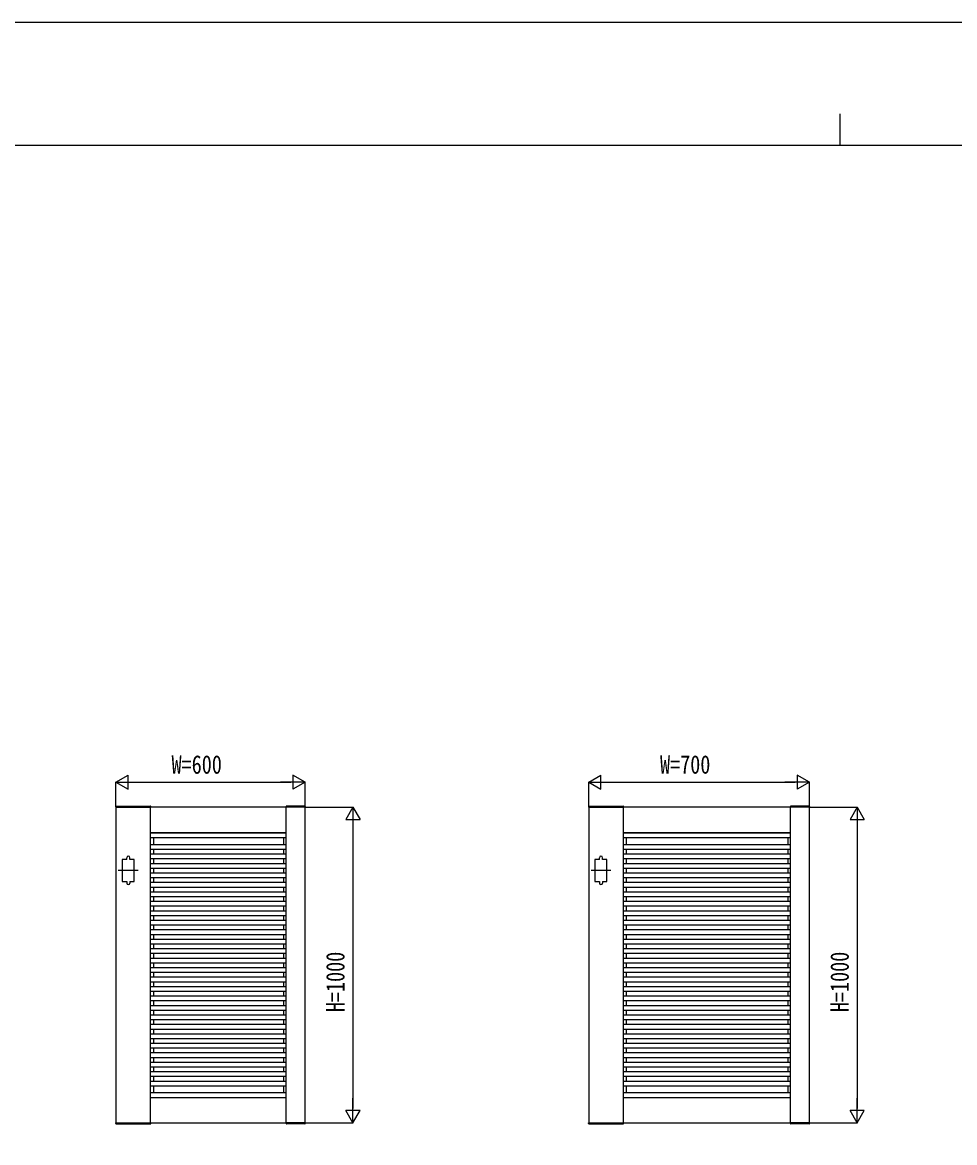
# Model space of a CAD drawing. Units: millimetres, scale not verified. Extents: x -8410 to 8410, y -5940 to 5940.
# Drawn here: x -2602 to 354, y 2389 to 5940 of the extents above; entities that cross this region are included whole.
import ezdxf
from ezdxf.enums import TextEntityAlignment as Align

# ---------------------------------------------------------------- set-up
doc = ezdxf.new("R2010")
doc.units = ezdxf.units.MM
doc.header["$LTSCALE"] = 30
for name, color, linetype in [('0-2_YKK_11', 7, 'Continuous'), ('0-3_YKK_A1', 4, 'Continuous'), ('0-4_YKK_D', 6, 'Continuous'), ('0-5_YKK_ZWAK', 7, 'Continuous')]:
    doc.layers.add(name, color=color, linetype=linetype)
doc.styles.add('ＭＳ ゴシック', font='')
doc.styles.get('ＭＳ ゴシック').set_extended_font_data('MS Gothic')

msp = doc.modelspace()

# ---------------------------------------------------------------- linework, layer by layer
at = {"layer": '0-2_YKK_11'}
for p, q in [((-2195.77, 2451.76), (-2195.77, 3451.76)), ((-1765.77, 2451.76), (-1765.77, 3451.76)), ((-696.75, 2451.76), (-696.75, 3451.76)), ((-166.75, 2451.76), (-166.75, 3451.76)), ((-2195.77, 3371.76), (-1765.77, 3371.76)), ((-696.75, 3371.76), (-166.75, 3371.76)), ((-2195.77, 2531.76), (-1765.77, 2531.76)), ((-696.75, 2531.76), (-166.75, 2531.76))]:
    msp.add_line(p, q, dxfattribs=at)
for points in [[(-2305.77, 3451.76), (-2305.77, 2451.76), (-1705.77, 2451.76), (-1705.77, 3451.76)], [(-806.75, 3451.76), (-806.75, 2451.76), (-106.75, 2451.76), (-106.75, 3451.76)]]:
    msp.add_lwpolyline(points, close=True, dxfattribs=at)
at = {"layer": '0-3_YKK_A1'}
for p, q in [((-2306.14, 3454.31), (-2306.27, 3451.76)), ((-2306.27, 3451.76), (-2195.27, 3451.76)), ((-2305.14, 3455.26), (-2196.4, 3455.26)), ((-2195.4, 3454.31), (-2195.27, 3451.76)), ((-1766.14, 3454.31), (-1766.27, 3451.76)), ((-1705.27, 3451.76), (-1766.27, 3451.76)), ((-1706.4, 3455.26), (-1765.14, 3455.26)), ((-1705.4, 3454.31), (-1705.27, 3451.76)), ((-807.12, 3454.31), (-807.25, 3451.76)), ((-807.25, 3451.76), (-696.25, 3451.76)), ((-806.12, 3455.26), (-697.39, 3455.26)), ((-696.39, 3454.31), (-696.25, 3451.76)), ((-167.12, 3454.31), (-167.25, 3451.76)), ((-106.25, 3451.76), (-167.25, 3451.76)), ((-107.39, 3455.26), (-166.12, 3455.26)), ((-106.39, 3454.31), (-106.25, 3451.76)), ((-2195.77, 3370.66), (-1765.77, 3370.66)), ((-2195.77, 3355.66), (-1765.77, 3355.66)), ((-2186.97, 3371.76), (-2186.97, 3370.66)), ((-2186.97, 3355.66), (-2186.97, 3333.96)), ((-1774.57, 3371.76), (-1774.57, 3370.66)), ((-1774.57, 3355.66), (-1774.57, 3333.96)), ((-696.75, 3370.66), (-166.75, 3370.66)), ((-696.75, 3355.66), (-166.75, 3355.66)), ((-687.95, 3371.76), (-687.95, 3370.66)), ((-687.95, 3355.66), (-687.95, 3333.96)), ((-175.55, 3371.76), (-175.55, 3370.66)), ((-175.55, 3355.66), (-175.55, 3333.96)), ((-2195.77, 3333.96), (-1765.77, 3333.96)), ((-2195.77, 3318.96), (-1765.77, 3318.96)), ((-2195.77, 3303.96), (-1765.77, 3303.96)), ((-2186.97, 3318.96), (-2186.97, 3303.96)), ((-1774.57, 3318.96), (-1774.57, 3303.96)), ((-696.75, 3333.96), (-166.75, 3333.96)), ((-696.75, 3318.96), (-166.75, 3318.96)), ((-696.75, 3303.96), (-166.75, 3303.96)), ((-687.95, 3318.96), (-687.95, 3303.96)), ((-175.55, 3318.96), (-175.55, 3303.96)), ((-2271.77, 3286.76), (-2271.77, 3291.76)), ((-2261.77, 3286.76), (-2261.77, 3291.76)), ((-2195.77, 3288.96), (-1765.77, 3288.96)), ((-2195.77, 3273.96), (-1765.77, 3273.96)), ((-2186.97, 3288.96), (-2186.97, 3273.96)), ((-1774.57, 3288.96), (-1774.57, 3273.96)), ((-772.75, 3286.76), (-772.75, 3291.76)), ((-762.75, 3286.76), (-762.75, 3291.76)), ((-696.75, 3288.96), (-166.75, 3288.96)), ((-696.75, 3273.96), (-166.75, 3273.96)), ((-687.95, 3288.96), (-687.95, 3273.96)), ((-175.55, 3288.96), (-175.55, 3273.96)), ((-2235.27, 3251.76), (-2298.27, 3251.76)), ((-2195.77, 3258.96), (-1765.77, 3258.96)), ((-2195.77, 3243.96), (-1765.77, 3243.96)), ((-2186.97, 3258.96), (-2186.97, 3243.96)), ((-1774.57, 3258.96), (-1774.57, 3243.96)), ((-736.25, 3251.76), (-799.25, 3251.76)), ((-696.75, 3258.96), (-166.75, 3258.96)), ((-696.75, 3243.96), (-166.75, 3243.96)), ((-687.95, 3258.96), (-687.95, 3243.96)), ((-175.55, 3258.96), (-175.55, 3243.96)), ((-2271.77, 3216.76), (-2271.77, 3211.76)), ((-2261.77, 3216.76), (-2261.77, 3211.76)), ((-2195.77, 3228.96), (-1765.77, 3228.96)), ((-2195.77, 3213.96), (-1765.77, 3213.96)), ((-2195.77, 3198.96), (-1765.77, 3198.96)), ((-2186.97, 3228.96), (-2186.97, 3213.96)), ((-2186.97, 3198.96), (-2186.97, 3183.96)), ((-1774.57, 3228.96), (-1774.57, 3213.96)), ((-1774.57, 3198.96), (-1774.57, 3183.96)), ((-772.75, 3216.76), (-772.75, 3211.76)), ((-762.75, 3216.76), (-762.75, 3211.76)), ((-696.75, 3228.96), (-166.75, 3228.96)), ((-696.75, 3213.96), (-166.75, 3213.96)), ((-696.75, 3198.96), (-166.75, 3198.96)), ((-687.95, 3228.96), (-687.95, 3213.96)), ((-687.95, 3198.96), (-687.95, 3183.96)), ((-175.55, 3228.96), (-175.55, 3213.96)), ((-175.55, 3198.96), (-175.55, 3183.96)), ((-2195.77, 3183.96), (-1765.77, 3183.96)), ((-2195.77, 3168.96), (-1765.77, 3168.96)), ((-2186.97, 3168.96), (-2186.97, 3153.96)), ((-1774.57, 3168.96), (-1774.57, 3153.96)), ((-696.75, 3183.96), (-166.75, 3183.96)), ((-696.75, 3168.96), (-166.75, 3168.96)), ((-687.95, 3168.96), (-687.95, 3153.96)), ((-175.55, 3168.96), (-175.55, 3153.96)), ((-2195.77, 3153.96), (-1765.77, 3153.96)), ((-2195.77, 3138.96), (-1765.77, 3138.96)), ((-2186.97, 3138.96), (-2186.97, 3123.96)), ((-1774.57, 3138.96), (-1774.57, 3123.96)), ((-696.75, 3153.96), (-166.75, 3153.96)), ((-696.75, 3138.96), (-166.75, 3138.96)), ((-687.95, 3138.96), (-687.95, 3123.96)), ((-175.55, 3138.96), (-175.55, 3123.96)), ((-2195.77, 3123.96), (-1765.77, 3123.96)), ((-2195.77, 3108.96), (-1765.77, 3108.96)), ((-2195.77, 3093.96), (-1765.77, 3093.96)), ((-2186.97, 3108.96), (-2186.97, 3093.96)), ((-1774.57, 3108.96), (-1774.57, 3093.96)), ((-696.75, 3123.96), (-166.75, 3123.96)), ((-696.75, 3108.96), (-166.75, 3108.96)), ((-696.75, 3093.96), (-166.75, 3093.96)), ((-687.95, 3108.96), (-687.95, 3093.96)), ((-175.55, 3108.96), (-175.55, 3093.96)), ((-2195.77, 3078.96), (-1765.77, 3078.96)), ((-2195.77, 3063.96), (-1765.77, 3063.96)), ((-2186.97, 3078.96), (-2186.97, 3063.96)), ((-1774.57, 3078.96), (-1774.57, 3063.96)), ((-696.75, 3078.96), (-166.75, 3078.96)), ((-696.75, 3063.96), (-166.75, 3063.96)), ((-687.95, 3078.96), (-687.95, 3063.96)), ((-175.55, 3078.96), (-175.55, 3063.96)), ((-2195.77, 3048.96), (-1765.77, 3048.96)), ((-2195.77, 3033.96), (-1765.77, 3033.96)), ((-2195.77, 3018.96), (-1765.77, 3018.96)), ((-2186.97, 3048.96), (-2186.97, 3033.96)), ((-2186.97, 3018.96), (-2186.97, 3003.96)), ((-1774.57, 3048.96), (-1774.57, 3033.96)), ((-1774.57, 3018.96), (-1774.57, 3003.96)), ((-696.75, 3048.96), (-166.75, 3048.96)), ((-696.75, 3033.96), (-166.75, 3033.96)), ((-696.75, 3018.96), (-166.75, 3018.96)), ((-687.95, 3048.96), (-687.95, 3033.96)), ((-687.95, 3018.96), (-687.95, 3003.96)), ((-175.55, 3048.96), (-175.55, 3033.96)), ((-175.55, 3018.96), (-175.55, 3003.96)), ((-2195.77, 3003.96), (-1765.77, 3003.96)), ((-2195.77, 2988.96), (-1765.77, 2988.96)), ((-2186.97, 2988.96), (-2186.97, 2973.96)), ((-1774.57, 2988.96), (-1774.57, 2973.96)), ((-696.75, 3003.96), (-166.75, 3003.96)), ((-696.75, 2988.96), (-166.75, 2988.96)), ((-687.95, 2988.96), (-687.95, 2973.96)), ((-175.55, 2988.96), (-175.55, 2973.96)), ((-2195.77, 2973.96), (-1765.77, 2973.96)), ((-2195.77, 2958.96), (-1765.77, 2958.96)), ((-2186.97, 2958.96), (-2186.97, 2943.96)), ((-1774.57, 2958.96), (-1774.57, 2943.96)), ((-696.75, 2973.96), (-166.75, 2973.96)), ((-696.75, 2958.96), (-166.75, 2958.96)), ((-687.95, 2958.96), (-687.95, 2943.96)), ((-175.55, 2958.96), (-175.55, 2943.96)), ((-2195.77, 2943.96), (-1765.77, 2943.96)), ((-2195.77, 2928.96), (-1765.77, 2928.96)), ((-2195.77, 2913.96), (-1765.77, 2913.96)), ((-2186.97, 2928.96), (-2186.97, 2913.96)), ((-1774.57, 2928.96), (-1774.57, 2913.96)), ((-696.75, 2943.96), (-166.75, 2943.96)), ((-696.75, 2928.96), (-166.75, 2928.96)), ((-696.75, 2913.96), (-166.75, 2913.96)), ((-687.95, 2928.96), (-687.95, 2913.96)), ((-175.55, 2928.96), (-175.55, 2913.96)), ((-2195.77, 2898.96), (-1765.77, 2898.96)), ((-2195.77, 2883.96), (-1765.77, 2883.96)), ((-2186.97, 2898.96), (-2186.97, 2883.96)), ((-1774.57, 2898.96), (-1774.57, 2883.96)), ((-696.75, 2898.96), (-166.75, 2898.96)), ((-696.75, 2883.96), (-166.75, 2883.96)), ((-687.95, 2898.96), (-687.95, 2883.96)), ((-175.55, 2898.96), (-175.55, 2883.96)), ((-2195.77, 2868.96), (-1765.77, 2868.96)), ((-2195.77, 2853.96), (-1765.77, 2853.96)), ((-2186.97, 2868.96), (-2186.97, 2853.96)), ((-1774.57, 2868.96), (-1774.57, 2853.96)), ((-696.75, 2868.96), (-166.75, 2868.96)), ((-696.75, 2853.96), (-166.75, 2853.96)), ((-687.95, 2868.96), (-687.95, 2853.96)), ((-175.55, 2868.96), (-175.55, 2853.96)), ((-2195.77, 2838.96), (-1765.77, 2838.96)), ((-2195.77, 2823.96), (-1765.77, 2823.96)), ((-2195.77, 2808.96), (-1765.77, 2808.96)), ((-2186.97, 2838.96), (-2186.97, 2823.96)), ((-2186.97, 2808.96), (-2186.97, 2793.96)), ((-1774.57, 2838.96), (-1774.57, 2823.96)), ((-1774.57, 2808.96), (-1774.57, 2793.96)), ((-696.75, 2838.96), (-166.75, 2838.96)), ((-696.75, 2823.96), (-166.75, 2823.96)), ((-696.75, 2808.96), (-166.75, 2808.96)), ((-687.95, 2838.96), (-687.95, 2823.96)), ((-687.95, 2808.96), (-687.95, 2793.96)), ((-175.55, 2838.96), (-175.55, 2823.96)), ((-175.55, 2808.96), (-175.55, 2793.96)), ((-2195.77, 2793.96), (-1765.77, 2793.96)), ((-2195.77, 2778.96), (-1765.77, 2778.96)), ((-2186.97, 2778.96), (-2186.97, 2763.96)), ((-1774.57, 2778.96), (-1774.57, 2763.96)), ((-696.75, 2793.96), (-166.75, 2793.96)), ((-696.75, 2778.96), (-166.75, 2778.96)), ((-687.95, 2778.96), (-687.95, 2763.96)), ((-175.55, 2778.96), (-175.55, 2763.96)), ((-2195.77, 2763.96), (-1765.77, 2763.96)), ((-2195.77, 2748.96), (-1765.77, 2748.96)), ((-2186.97, 2748.96), (-2186.97, 2733.96)), ((-1774.57, 2748.96), (-1774.57, 2733.96)), ((-696.75, 2763.96), (-166.75, 2763.96)), ((-696.75, 2748.96), (-166.75, 2748.96)), ((-687.95, 2748.96), (-687.95, 2733.96)), ((-175.55, 2748.96), (-175.55, 2733.96)), ((-2195.77, 2733.96), (-1765.77, 2733.96)), ((-2195.77, 2718.96), (-1765.77, 2718.96)), ((-2195.77, 2703.96), (-1765.77, 2703.96)), ((-2186.97, 2718.96), (-2186.97, 2703.96)), ((-1774.57, 2718.96), (-1774.57, 2703.96)), ((-696.75, 2733.96), (-166.75, 2733.96)), ((-696.75, 2718.96), (-166.75, 2718.96)), ((-696.75, 2703.96), (-166.75, 2703.96)), ((-687.95, 2718.96), (-687.95, 2703.96)), ((-175.55, 2718.96), (-175.55, 2703.96)), ((-2195.77, 2688.96), (-1765.77, 2688.96)), ((-2195.77, 2673.96), (-1765.77, 2673.96)), ((-2186.97, 2688.96), (-2186.97, 2673.96)), ((-1774.57, 2688.96), (-1774.57, 2673.96)), ((-696.75, 2688.96), (-166.75, 2688.96)), ((-696.75, 2673.96), (-166.75, 2673.96)), ((-687.95, 2688.96), (-687.95, 2673.96)), ((-175.55, 2688.96), (-175.55, 2673.96)), ((-2195.77, 2658.96), (-1765.77, 2658.96)), ((-2195.77, 2643.96), (-1765.77, 2643.96)), ((-2195.77, 2628.96), (-1765.77, 2628.96)), ((-2186.97, 2658.96), (-2186.97, 2643.96)), ((-2186.97, 2628.96), (-2186.97, 2613.96)), ((-1774.57, 2658.96), (-1774.57, 2643.96)), ((-1774.57, 2628.96), (-1774.57, 2613.96)), ((-696.75, 2658.96), (-166.75, 2658.96)), ((-696.75, 2643.96), (-166.75, 2643.96)), ((-696.75, 2628.96), (-166.75, 2628.96)), ((-687.95, 2658.96), (-687.95, 2643.96)), ((-687.95, 2628.96), (-687.95, 2613.96)), ((-175.55, 2658.96), (-175.55, 2643.96)), ((-175.55, 2628.96), (-175.55, 2613.96)), ((-2195.77, 2613.96), (-1765.77, 2613.96)), ((-2195.77, 2598.96), (-1765.77, 2598.96)), ((-2186.97, 2598.96), (-2186.97, 2583.96)), ((-1774.57, 2598.96), (-1774.57, 2583.96)), ((-696.75, 2613.96), (-166.75, 2613.96)), ((-696.75, 2598.96), (-166.75, 2598.96)), ((-687.95, 2598.96), (-687.95, 2583.96)), ((-175.55, 2598.96), (-175.55, 2583.96)), ((-2195.77, 2583.96), (-1765.77, 2583.96)), ((-2195.77, 2568.96), (-1765.77, 2568.96)), ((-2186.97, 2568.96), (-2186.97, 2547.26)), ((-1774.57, 2568.96), (-1774.57, 2547.26)), ((-696.75, 2583.96), (-166.75, 2583.96)), ((-696.75, 2568.96), (-166.75, 2568.96)), ((-687.95, 2568.96), (-687.95, 2547.26)), ((-175.55, 2568.96), (-175.55, 2547.26)), ((-2195.77, 2547.26), (-1765.77, 2547.26)), ((-2195.77, 2532.26), (-1765.77, 2532.26)), ((-2186.97, 2532.26), (-2186.97, 2531.76)), ((-1774.57, 2532.26), (-1774.57, 2531.76)), ((-696.75, 2547.26), (-166.75, 2547.26)), ((-696.75, 2532.26), (-166.75, 2532.26)), ((-687.95, 2532.26), (-687.95, 2531.76)), ((-175.55, 2532.26), (-175.55, 2531.76)), ((-2306.27, 2451.76), (-2195.27, 2451.76)), ((-2306.14, 2449.2), (-2306.27, 2451.75)), ((-2195.4, 2449.2), (-2195.27, 2451.76)), ((-1705.27, 2451.76), (-1766.27, 2451.76)), ((-1766.14, 2449.2), (-1766.27, 2451.76)), ((-1705.4, 2449.2), (-1705.27, 2451.75)), ((-807.25, 2451.76), (-696.25, 2451.76)), ((-807.12, 2449.2), (-807.25, 2451.75)), ((-696.39, 2449.2), (-696.25, 2451.76)), ((-106.25, 2451.76), (-167.25, 2451.76)), ((-167.12, 2449.2), (-167.25, 2451.76)), ((-106.39, 2449.2), (-106.25, 2451.75)), ((-2305.14, 2448.26), (-2196.4, 2448.26)), ((-1706.4, 2448.26), (-1765.14, 2448.26)), ((-806.12, 2448.26), (-697.39, 2448.26)), ((-107.39, 2448.26), (-166.12, 2448.26))]:
    msp.add_line(p, q, dxfattribs=at)
for points in [[(-2271.77, 3286.76), (-2285.77, 3286.76), (-2285.77, 3216.76), (-2271.77, 3216.76)], [(-2261.77, 3216.76), (-2247.77, 3216.76), (-2247.77, 3286.76), (-2261.77, 3286.76)], [(-772.75, 3286.76), (-786.75, 3286.76), (-786.75, 3216.76), (-772.75, 3216.76)], [(-762.75, 3216.76), (-748.75, 3216.76), (-748.75, 3286.76), (-762.75, 3286.76)]]:
    msp.add_lwpolyline(points, dxfattribs=at)
for centre, radius, start, end in [((-2305.14, 3454.26), 1, 90, 177), ((-2196.4, 3454.26), 1, 3, 90), ((-1765.14, 3454.26), 1, 90, 177), ((-1706.4, 3454.26), 1, 3, 90), ((-806.12, 3454.26), 1, 90, 177), ((-697.39, 3454.26), 1, 3, 90), ((-166.12, 3454.26), 1, 90, 177), ((-107.39, 3454.26), 1, 3, 90), ((-2266.77, 3291.76), 5, 0, 180), ((-767.75, 3291.76), 5, 0, 180), ((-2266.77, 3211.76), 5, 180, 0), ((-767.75, 3211.76), 5, 180, 0), ((-2305.14, 2449.26), 1, 183, 270), ((-2196.4, 2449.26), 1, 270, 357), ((-1765.14, 2449.26), 1, 183, 270), ((-1706.4, 2449.26), 1, 270, 357), ((-806.12, 2449.26), 1, 183, 270), ((-697.39, 2449.26), 1, 270, 357), ((-166.12, 2449.26), 1, 183, 270), ((-107.39, 2449.26), 1, 270, 357)]:
    msp.add_arc(centre, radius, start, end, dxfattribs=at)
at = {"layer": '0-4_YKK_D'}
for p, q in [((-2305.77, 3531.68), (-2266.8, 3554.18)), ((-2266.8, 3509.18), (-2266.8, 3554.18)), ((-1705.77, 3531.68), (-1744.74, 3554.18)), ((-1744.74, 3554.18), (-1744.74, 3509.18)), ((-806.75, 3531.68), (-767.78, 3554.18)), ((-767.78, 3509.18), (-767.78, 3554.18)), ((-106.75, 3531.68), (-145.73, 3554.18)), ((-145.73, 3554.18), (-145.73, 3509.18)), ((-2305.77, 3453.76), (-2305.77, 3532.68)), ((-2305.77, 3531.68), (-2266.8, 3509.18)), ((-2305.77, 3531.68), (-2227.83, 3531.68)), ((-2260.77, 3531.68), (-1750.77, 3531.68)), ((-1705.77, 3531.68), (-1783.71, 3531.68)), ((-1705.77, 3531.68), (-1744.74, 3509.18)), ((-1705.77, 3453.76), (-1705.77, 3532.68)), ((-806.75, 3453.76), (-806.75, 3532.68)), ((-806.75, 3531.68), (-767.78, 3509.18)), ((-806.75, 3531.68), (-728.81, 3531.68)), ((-761.75, 3531.68), (-151.75, 3531.68)), ((-106.75, 3531.68), (-184.7, 3531.68)), ((-106.75, 3531.68), (-145.73, 3509.18)), ((-106.75, 3453.76), (-106.75, 3532.68)), ((-1703.77, 3451.76), (-1553.39, 3451.76)), ((-1554.39, 3451.76), (-1576.89, 3412.79)), ((-1554.39, 3451.76), (-1531.89, 3412.79)), ((-1554.39, 3451.76), (-1554.39, 3373.81)), ((-104.75, 3451.76), (45.62, 3451.76)), ((44.62, 3451.76), (22.12, 3412.79)), ((44.62, 3451.76), (67.12, 3412.79)), ((44.62, 3451.76), (44.62, 3373.81)), ((-1576.89, 3412.79), (-1531.89, 3412.79)), ((22.12, 3412.79), (67.12, 3412.79)), ((-1554.39, 3406.76), (-1554.39, 2496.76)), ((44.62, 3406.76), (44.62, 2496.76)), ((-1554.39, 2451.76), (-1554.39, 2529.7)), ((44.62, 2451.76), (44.62, 2529.7)), ((-1554.39, 2451.76), (-1576.89, 2490.73)), ((-1531.89, 2490.73), (-1576.89, 2490.73)), ((-1554.39, 2451.76), (-1531.89, 2490.73)), ((44.62, 2451.76), (22.12, 2490.73)), ((67.12, 2490.73), (22.12, 2490.73)), ((44.62, 2451.76), (67.12, 2490.73)), ((-1703.77, 2451.76), (-1553.39, 2451.76)), ((-104.75, 2451.76), (45.62, 2451.76))]:
    msp.add_line(p, q, dxfattribs=at)
at = {"layer": '0-5_YKK_ZWAK'}
for p, q in [((-9.96, 5650), (-9.96, 5550)), ((7790.04, 5550), (-7809.96, 5550))]:
    msp.add_line(p, q, dxfattribs=at)
msp.add_lwpolyline([(-8410, -5940), (8410, -5940), (8410, 5940), (-8410, 5940)], close=True, dxfattribs=at)

# ---------------------------------------------------------------- texts
at = {"layer": '0-4_YKK_D', "style": 'ＭＳ ゴシック', "width": 0.8}
for s, p in [('W=600', (-2129.5, 3540.68)), ('W=700', (-580.49, 3540.68))]:
    msp.add_text(s, height=58.65, dxfattribs=at).set_placement(p, align=Align.BOTTOM_LEFT)
for p in [(-1563.39, 2802.42), (35.62, 2802.42)]:
    msp.add_text('H=1000', height=58.65, rotation=90, dxfattribs=at).set_placement(p, align=Align.BOTTOM_LEFT)

doc.saveas('drawing.dxf')
